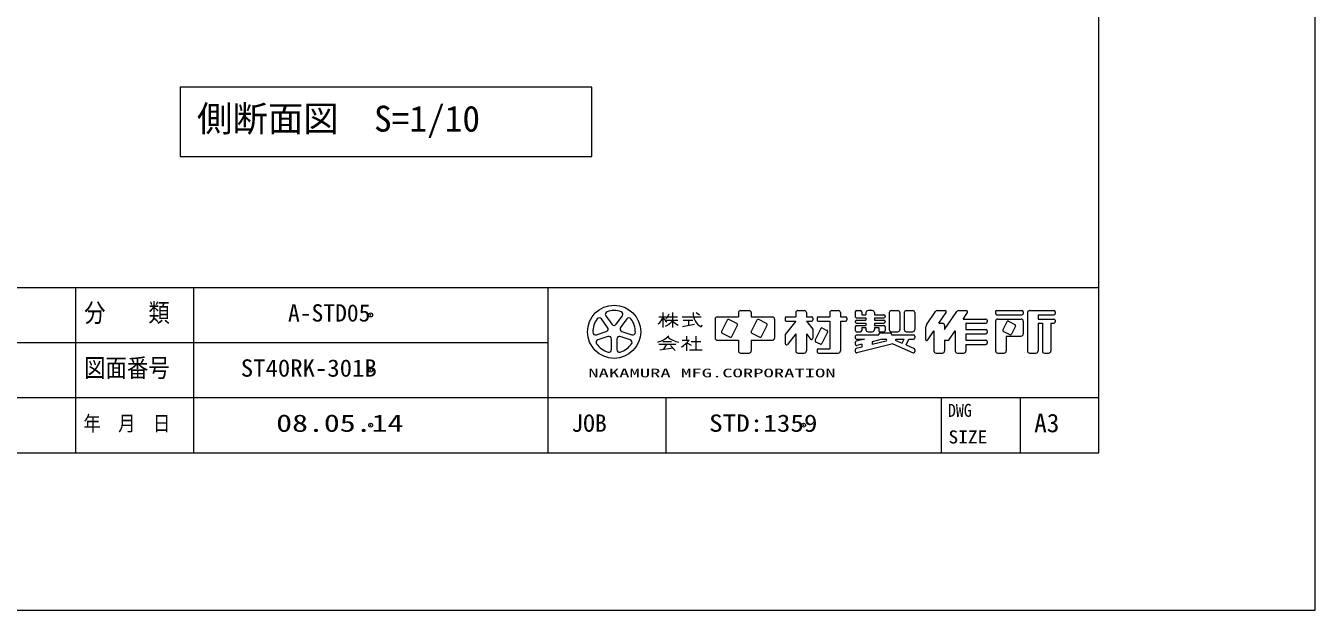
# Model space of a CAD drawing. Units: millimetres on the paper, scale 1:10. Extents: x 0 to 420, y 0 to 297.
# Drawn here: x 256.2 to 420, y 0 to 74.2 of the extents above; entities that cross this region are included whole.
import ezdxf
from ezdxf.enums import TextEntityAlignment as Align

# ---------------------------------------------------------------- set-up
doc = ezdxf.new("R2010")
doc.units = ezdxf.units.MM
doc.header["$PDMODE"] = 32
doc.header["$PDSIZE"] = 0.5
doc.layers.add('DEFPOINTS_2', color=7, linetype='Continuous', lineweight=13)
doc.layers.add('LY_2', color=7, linetype='Continuous', lineweight=18)
doc.styles.add('ＭＳ ゴシック', font='')
doc.styles.get('ＭＳ ゴシック').set_extended_font_data('MS Gothic')

msp = doc.modelspace()

# ---------------------------------------------------------------- linework, layer by layer
at = {"layer": 'DEFPOINTS_2'}
for p, q in [((420, 0), (420, 297)), ((0, 0), (420, 0))]:
    msp.add_line(p, q, dxfattribs=at)
at = {"layer": 'LY_2', "lineweight": 13}
for p, q in [((392.5, 20), (392.5, 277)), ((27.5, 41), (392.5, 41)), ((262.5, 41), (262.5, 20)), ((322.5, 41), (322.5, 20)), ((337.139, 37.793), (337.139, 35.903)), ((338.354, 37.793), (338.354, 35.903)), ((341.781, 37.467), (341.34, 37.761)), ((336.599, 37.253), (337.544, 37.253)), ((337.585, 36.848), (339.029, 36.848)), ((337.731, 37.253), (338.975, 37.253)), ((339.569, 37.253), (341.999, 37.253)), ((339.611, 36.02), (341.147, 36.327)), ((339.704, 36.848), (340.919, 36.848)), ((340.379, 36.848), (340.379, 36.173)), ((340.109, 34.823), (340.109, 34.283)), ((341.324, 34.823), (341.324, 33.068)), ((210, 34), (322.5, 34)), ((336.599, 33.784), (338.759, 33.784)), ((336.735, 33.067), (338.387, 33.304)), ((337.139, 34.148), (338.219, 34.148)), ((337.601, 33.784), (337.211, 33.136)), ((338.084, 33.607), (338.69, 33.001)), ((339.569, 34.283), (340.449, 34.283)), ((340.109, 33.91), (340.109, 32.933)), ((340.16, 33.96), (340.704, 33.646)), ((340.514, 33.068), (342.134, 33.068)), ((340.717, 34.148), (341.932, 34.148)), ((155, 27), (392.5, 27)), ((337.5, 27), (337.5, 20)), ((372.5, 27), (372.5, 20)), ((27.5, 20), (392.5, 20))]:
    msp.add_line(p, q, dxfattribs=at)
at = {"layer": 'LY_2'}
for p, q in [((275.797, 66.439), (275.797, 57.639)), ((328.097, 66.439), (275.797, 66.439)), ((328.097, 57.639), (328.097, 66.439)), ((275.797, 57.639), (328.097, 57.639)), ((277.5, 41), (277.5, 20)), ((346.724, 37.793), (346.724, 37.253)), ((346.994, 38.063), (348.074, 38.063)), ((348.344, 37.793), (348.344, 37.253)), ((354.014, 37.793), (354.014, 37.253)), ((354.284, 38.063), (355.094, 38.063)), ((355.364, 37.793), (355.364, 37.253)), ((358.334, 37.793), (358.334, 37.253)), ((358.604, 38.063), (359.414, 38.063)), ((359.684, 37.793), (359.684, 37.253)), ((361.574, 37.901), (361.574, 37.28)), ((361.736, 38.063), (362.222, 38.063)), ((362.384, 37.901), (362.384, 37.523)), ((362.924, 37.793), (362.924, 37.523)), ((363.734, 38.063), (363.194, 38.063)), ((364.004, 37.793), (364.004, 37.523)), ((365.894, 37.793), (365.894, 35.633)), ((366.164, 38.063), (366.974, 38.063)), ((367.244, 37.793), (367.244, 35.633)), ((367.784, 37.793), (367.784, 35.633)), ((368.054, 38.063), (368.864, 38.063)), ((369.134, 37.793), (369.134, 35.633)), ((370.62, 36.242), (371.754, 37.943)), ((371.979, 38.063), (372.971, 38.063)), ((372.194, 36.443), (373.106, 37.811)), ((372.914, 35.633), (374.454, 37.943)), ((374.679, 38.063), (375.671, 38.063)), ((375.254, 36.983), (375.806, 37.811)), ((379.394, 37.901), (379.394, 37.685)), ((379.556, 38.063), (382.742, 38.063)), ((382.904, 37.901), (382.904, 37.685)), ((383.444, 37.793), (383.444, 32.933)), ((383.714, 38.063), (386.792, 38.063)), ((386.954, 37.901), (386.954, 37.685)), ((330.11, 35.917), (329.325, 36.997)), ((329.871, 37.393), (330.656, 36.313)), ((331.202, 36.313), (331.987, 37.393)), ((332.533, 36.997), (331.748, 35.917)), ((343.754, 36.983), (343.754, 34.553)), ((344.024, 37.253), (346.724, 37.253)), ((345.302, 36.838), (344.582, 35.4)), ((346.525, 36.408), (345.519, 36.911)), ((345.878, 34.752), (346.598, 36.19)), ((348.344, 37.253), (351.044, 37.253)), ((349.082, 36.838), (348.362, 35.4)), ((350.305, 36.408), (349.299, 36.911)), ((349.658, 34.752), (350.378, 36.19)), ((351.314, 36.983), (351.314, 34.553)), ((352.664, 37.091), (352.664, 36.875)), ((354.014, 36.713), (352.664, 35.026)), ((352.826, 37.253), (354.014, 37.253)), ((352.826, 36.713), (354.014, 36.713)), ((355.364, 37.253), (356.012, 37.253)), ((355.364, 36.713), (356.174, 35.701)), ((355.364, 36.713), (356.012, 36.713)), ((356.174, 37.091), (356.174, 36.875)), ((356.714, 37.091), (356.714, 36.875)), ((356.876, 37.253), (358.334, 37.253)), ((356.876, 36.713), (358.334, 36.713)), ((358.334, 36.713), (358.334, 33.203)), ((359.684, 37.253), (360.332, 37.253)), ((359.684, 36.713), (359.684, 32.933)), ((359.684, 36.713), (360.332, 36.713)), ((360.494, 37.091), (360.494, 36.875)), ((361.574, 36.686), (361.574, 36.605)), ((361.736, 37.118), (362.924, 37.118)), ((361.736, 36.848), (362.924, 36.848)), ((361.736, 36.443), (362.924, 36.443)), ((361.736, 36.173), (362.924, 36.173)), ((362.384, 37.523), (362.924, 37.523)), ((362.924, 37.118), (362.924, 36.848)), ((362.924, 36.443), (362.924, 36.173)), ((364.004, 37.523), (365.192, 37.523)), ((364.004, 37.118), (365.192, 37.118)), ((364.004, 37.118), (364.004, 36.848)), ((364.004, 36.848), (365.192, 36.848)), ((364.004, 36.443), (365.192, 36.443)), ((364.004, 36.443), (364.004, 36.173)), ((364.004, 36.173), (365.192, 36.173)), ((365.354, 37.361), (365.354, 37.28)), ((365.354, 36.686), (365.354, 36.605)), ((372.194, 36.443), (372.644, 36.443)), ((372.914, 36.173), (372.914, 35.633)), ((375.254, 36.983), (378.152, 36.983)), ((375.614, 36.443), (378.152, 36.443)), ((375.614, 36.443), (375.614, 35.633)), ((378.314, 36.821), (378.314, 36.605)), ((379.394, 36.713), (379.394, 32.933)), ((379.556, 37.523), (382.742, 37.523)), ((379.664, 36.983), (382.634, 36.983)), ((380.834, 36.622), (380.33, 35.616)), ((381.051, 36.695), (381.841, 36.3)), ((381.914, 36.082), (381.41, 35.076)), ((382.904, 36.713), (382.904, 35.093)), ((384.794, 37.523), (384.794, 36.983)), ((384.794, 37.523), (386.792, 37.523)), ((384.794, 36.983), (386.792, 36.983)), ((384.794, 36.443), (385.334, 36.443)), ((384.794, 36.443), (384.794, 32.933)), ((385.334, 36.443), (385.334, 32.933)), ((386.414, 36.443), (386.792, 36.443)), ((386.414, 36.443), (386.414, 32.933)), ((386.954, 36.821), (386.954, 36.605)), ((328.672, 34.985), (329.941, 35.397)), ((330.15, 34.755), (328.88, 34.343)), ((330.592, 33.099), (330.592, 34.434)), ((331.267, 34.434), (331.267, 33.099)), ((332.978, 34.343), (331.708, 34.755)), ((331.917, 35.397), (333.187, 34.985)), ((344.655, 35.183), (345.661, 34.68)), ((348.435, 35.183), (349.441, 34.68)), ((352.664, 35.026), (352.664, 33.868)), ((354.014, 35.093), (352.953, 33.766)), ((354.014, 35.093), (354.014, 32.933)), ((355.364, 35.093), (355.886, 34.441)), ((355.364, 35.093), (355.364, 32.933)), ((356.174, 35.701), (356.174, 34.543)), ((357.182, 35.758), (356.462, 34.32)), ((358.046, 35.326), (357.326, 33.888)), ((357.399, 35.831), (357.973, 35.544)), ((361.574, 36.011), (361.574, 35.525)), ((361.574, 34.796), (361.574, 34.58)), ((362.76, 34.418), (361.697, 34.152)), ((361.736, 35.363), (362.222, 35.363)), ((361.736, 34.958), (364.544, 34.958)), ((361.736, 34.418), (362.76, 34.418)), ((362.384, 35.903), (362.924, 35.903)), ((362.384, 35.903), (362.384, 35.525)), ((362.924, 35.903), (362.924, 35.633)), ((363.194, 35.363), (363.734, 35.363)), ((364.987, 34.418), (363.734, 34.105)), ((364.004, 35.903), (364.004, 35.633)), ((364.004, 35.903), (364.544, 35.903)), ((364.544, 35.903), (364.544, 35.525)), ((364.544, 35.066), (364.544, 34.958)), ((364.706, 35.363), (365.192, 35.363)), ((364.706, 35.228), (366.002, 35.228)), ((364.987, 34.418), (365.447, 34.418)), ((365.354, 36.011), (365.354, 35.525)), ((366.164, 35.363), (366.974, 35.363)), ((366.164, 35.066), (366.164, 34.958)), ((366.164, 34.958), (368.972, 34.958)), ((366.762, 34.418), (367.788, 34.418)), ((367.532, 33.906), (367.788, 34.418)), ((368.026, 33.687), (368.392, 34.418)), ((368.054, 35.363), (368.864, 35.363)), ((368.392, 34.418), (368.972, 34.418)), ((369.134, 34.796), (369.134, 34.58)), ((370.484, 35.793), (370.484, 34.413)), ((370.781, 34.323), (371.564, 35.498)), ((371.564, 35.498), (371.564, 32.933)), ((373.534, 34.404), (374.264, 35.498)), ((374.264, 35.498), (374.264, 32.933)), ((375.614, 35.633), (378.152, 35.633)), ((375.614, 35.093), (375.614, 34.283)), ((375.614, 35.093), (378.152, 35.093)), ((378.314, 35.471), (378.314, 35.255)), ((380.403, 35.399), (381.193, 35.004)), ((380.744, 34.823), (380.744, 32.933)), ((380.744, 34.823), (382.634, 34.823)), ((344.024, 34.283), (346.724, 34.283)), ((346.724, 34.283), (346.724, 32.933)), ((348.344, 34.283), (351.044, 34.283)), ((348.344, 34.283), (348.344, 32.933)), ((356.535, 34.103), (357.109, 33.816)), ((356.714, 33.041), (356.714, 32.825)), ((356.876, 33.203), (358.334, 33.203)), ((361.574, 33.995), (361.574, 33.773)), ((361.574, 33.077), (361.574, 32.854)), ((362.384, 33.406), (361.697, 33.234)), ((366.35, 33.841), (361.775, 32.697)), ((362.384, 33.768), (361.775, 33.615)), ((362.384, 33.768), (362.384, 33.406)), ((365.477, 34.179), (363.734, 33.743)), ((363.734, 34.105), (363.734, 33.743)), ((366.35, 33.841), (368.906, 32.705)), ((366.729, 34.263), (367.532, 33.906)), ((368.026, 33.687), (369.038, 33.237)), ((369.134, 33.089), (369.134, 32.853)), ((372.914, 34.283), (373.31, 34.283)), ((372.914, 34.283), (372.914, 32.933)), ((375.614, 34.283), (378.152, 34.283)), ((375.614, 33.743), (375.614, 32.933)), ((375.614, 33.743), (378.152, 33.743)), ((378.314, 34.121), (378.314, 33.905)), ((346.994, 32.663), (348.074, 32.663)), ((354.284, 32.663), (355.094, 32.663)), ((356.876, 32.663), (359.414, 32.663)), ((371.834, 32.663), (372.644, 32.663)), ((374.534, 32.663), (375.344, 32.663)), ((379.664, 32.663), (380.474, 32.663)), ((383.714, 32.663), (384.524, 32.663)), ((385.604, 32.663), (386.144, 32.663)), ((382.5, 27), (382.5, 20))]:
    msp.add_line(p, q, dxfattribs=at)
msp.add_circle((330.929, 35.363), 3.375, dxfattribs=at)
for centre, radius, start, end in [((330.144, 37.592), 0.338, 109.39847, 215.99997), ((330.929, 35.363), 2.7, 70.60155, 109.39847), ((331.714, 37.592), 0.338, 324, 70.60155), ((346.994, 37.793), 0.27, 89.99998, 179.99996), ((348.074, 37.793), 0.27, 0, 89.99998), ((354.284, 37.793), 0.27, 89.99998, 179.99996), ((355.094, 37.793), 0.27, 0, 89.99998), ((358.604, 37.793), 0.27, 89.99998, 179.99996), ((359.414, 37.793), 0.27, 0, 89.99998), ((361.736, 37.901), 0.162, 89.99998, 179.99996), ((362.222, 37.901), 0.162, 0, 89.99998), ((363.194, 37.793), 0.27, 89.99998, 179.99996), ((363.734, 37.793), 0.27, 0, 89.99998), ((366.164, 37.793), 0.27, 89.99998, 179.99996), ((366.974, 37.793), 0.27, 0, 89.99998), ((368.054, 37.793), 0.27, 89.99998, 179.99996), ((368.864, 37.793), 0.27, 0, 89.99998), ((371.979, 37.793), 0.27, 89.99998, 146.30984), ((372.971, 37.901), 0.162, 326.31015, 89.99998), ((374.679, 37.793), 0.27, 89.99998, 146.3098), ((375.671, 37.901), 0.162, 326.31003, 89.99998), ((379.556, 37.901), 0.162, 89.99998, 179.99996), ((379.556, 37.685), 0.162, 179.99998, 270.00002), ((382.742, 37.901), 0.162, 0, 89.99998), ((382.742, 37.685), 0.162, 270.00002, 0), ((383.714, 37.793), 0.27, 89.99998, 179.99996), ((386.792, 37.901), 0.162, 0, 89.99998), ((386.792, 37.685), 0.162, 270.00002, 0), ((330.929, 35.363), 2.7, 142.60154, 181.39846), ((329.052, 36.798), 0.338, 35.99999, 142.60154), ((330.929, 36.512), 0.338, 215.99998, 324), ((332.806, 36.798), 0.338, 37.39846, 143.99995), ((330.929, 35.363), 2.7, 358.60155, 37.39847), ((344.024, 36.983), 0.27, 89.99998, 179.99996), ((345.446, 36.766), 0.162, 63.43492, 153.43499), ((346.453, 36.263), 0.162, 333.4349, 63.43487), ((349.226, 36.766), 0.162, 63.43492, 153.43499), ((350.233, 36.263), 0.162, 333.4349, 63.43487), ((351.044, 36.983), 0.27, 0, 89.99998), ((352.826, 37.091), 0.162, 89.99998, 179.99996), ((352.826, 36.875), 0.162, 179.99998, 270.00002), ((356.012, 37.091), 0.162, 0, 89.99998), ((356.012, 36.875), 0.162, 270.00002, 0), ((356.876, 37.091), 0.162, 89.99998, 179.99996), ((356.876, 36.875), 0.162, 179.99998, 270.00002), ((360.332, 37.091), 0.162, 0, 89.99998), ((360.332, 36.875), 0.162, 270.00002, 0), ((361.736, 37.28), 0.162, 179.99998, 270.00002), ((361.736, 36.686), 0.162, 89.99998, 179.99996), ((361.736, 36.605), 0.162, 179.99998, 270.00002), ((361.736, 36.011), 0.162, 89.99998, 179.99996), ((365.192, 37.361), 0.162, 0, 89.99998), ((365.192, 37.28), 0.162, 270.00002, 0), ((365.192, 36.686), 0.162, 0, 89.99998), ((365.192, 36.605), 0.162, 270.00002, 0), ((365.192, 36.011), 0.162, 0, 89.99998), ((371.294, 35.793), 0.81, 146.30999, 179.99996), ((372.644, 36.173), 0.27, 0, 89.99998), ((378.152, 36.821), 0.162, 0, 89.99998), ((378.152, 36.605), 0.162, 270.00002, 0), ((379.664, 36.713), 0.27, 89.99998, 179.99996), ((380.978, 36.55), 0.162, 63.43447, 153.43474), ((381.769, 36.155), 0.162, 333.43484, 63.43447), ((382.634, 36.713), 0.27, 0, 89.99998), ((386.792, 36.821), 0.162, 0, 89.99998), ((386.792, 36.605), 0.162, 270.00002, 0), ((328.567, 35.306), 0.338, 181.39848, 287.99997), ((329.837, 35.718), 0.338, 287.99998, 35.99999), ((330.254, 34.434), 0.338, 359.99997, 107.99999), ((331.604, 34.434), 0.338, 71.99997, 179.99999), ((332.021, 35.718), 0.338, 143.99996, 251.99999), ((333.291, 35.306), 0.338, 252.00001, 358.60156), ((344.024, 34.553), 0.27, 179.99998, 270.00002), ((344.727, 35.328), 0.162, 153.43495, 243.43485), ((345.734, 34.825), 0.162, 243.43498, 333.43496), ((348.507, 35.328), 0.162, 153.43495, 243.43485), ((349.514, 34.825), 0.162, 243.43498, 333.43496), ((351.044, 34.553), 0.27, 270.00002, 0), ((356.012, 34.543), 0.162, 218.65962, 0), ((357.326, 35.686), 0.162, 63.43487, 153.43498), ((357.901, 35.399), 0.162, 333.43492, 63.43493), ((361.736, 35.525), 0.162, 179.99998, 270.00002), ((361.736, 34.796), 0.162, 89.99998, 179.99996), ((361.736, 34.58), 0.162, 179.99998, 270.00002), ((362.222, 35.525), 0.162, 270.00002, 0), ((363.194, 35.633), 0.27, 179.99998, 270.00002), ((363.734, 35.633), 0.27, 270.00002, 0), ((364.706, 35.525), 0.162, 179.99998, 270.00002), ((364.706, 35.066), 0.162, 89.99998, 179.99996), ((365.192, 35.525), 0.162, 270.00002, 0), ((365.447, 34.297), 0.121, 284.0365, 89.99998), ((366.164, 35.633), 0.27, 179.99998, 270.00002), ((366.002, 35.066), 0.162, 0, 89.99998), ((366.762, 34.337), 0.081, 89.99998, 246.03817), ((366.974, 35.633), 0.27, 270.00002, 0), ((368.054, 35.633), 0.27, 179.99998, 270.00002), ((368.864, 35.633), 0.27, 270.00002, 0), ((368.972, 34.796), 0.162, 0, 89.99998), ((368.972, 34.58), 0.162, 270.00002, 0), ((370.646, 34.413), 0.162, 179.99998, 326.30997), ((373.31, 34.553), 0.27, 270.00002, 326.31002), ((378.152, 35.471), 0.162, 0, 89.99998), ((378.152, 35.255), 0.162, 270.00002, 0), ((380.475, 35.544), 0.162, 153.43517, 243.43529), ((381.266, 35.149), 0.162, 243.43534, 333.43491), ((382.634, 35.093), 0.27, 270.00002, 0), ((328.984, 34.022), 0.338, 107.99999, 214.60154), ((330.929, 35.363), 2.7, 214.60156, 253.39848), ((330.254, 33.099), 0.338, 253.39847, 359.99997), ((331.604, 33.099), 0.338, 179.99999, 286.60154), ((330.929, 35.363), 2.7, 286.60155, 325.39847), ((332.874, 34.022), 0.338, 325.39847, 71.99996), ((346.994, 32.933), 0.27, 179.99998, 270.00002), ((348.074, 32.933), 0.27, 270.00002, 0), ((352.826, 33.868), 0.162, 179.99998, 321.34037), ((354.284, 32.933), 0.27, 179.99998, 270.00002), ((355.094, 32.933), 0.27, 270.00002, 0), ((356.607, 34.248), 0.162, 153.43487, 243.4348), ((356.876, 33.041), 0.162, 89.99998, 179.99996), ((356.876, 32.825), 0.162, 179.99998, 270.00002), ((357.182, 33.961), 0.162, 243.43487, 333.43498), ((359.414, 32.933), 0.27, 270.00002, 0), ((361.736, 33.995), 0.162, 104.03614, 179.99996), ((361.736, 33.773), 0.162, 179.99998, 284.03612), ((361.736, 33.077), 0.162, 104.03614, 179.99996), ((361.736, 32.854), 0.162, 179.99998, 284.03612), ((368.972, 32.853), 0.162, 246.03699, 0), ((368.972, 33.089), 0.162, 0, 66.03701), ((371.834, 32.933), 0.27, 179.99998, 270.00002), ((372.644, 32.933), 0.27, 270.00002, 0), ((374.534, 32.933), 0.27, 179.99998, 270.00002), ((375.344, 32.933), 0.27, 270.00002, 0), ((378.152, 34.121), 0.162, 0, 89.99998), ((378.152, 33.905), 0.162, 270.00002, 0), ((379.664, 32.933), 0.27, 179.99998, 270.00002), ((380.474, 32.933), 0.27, 270.00002, 0), ((383.714, 32.933), 0.27, 179.99998, 270.00002), ((384.524, 32.933), 0.27, 270.00002, 0), ((385.604, 32.933), 0.27, 179.99998, 270.00002), ((386.144, 32.933), 0.27, 270.00002, 0)]:
    msp.add_arc(centre, radius, start, end, dxfattribs=at)
at = {"layer": 'LY_2', "lineweight": 13}
for centre, radius, start, end in [((342.937, 37.694), 1.953, 177.09472, 240.51891), ((335.034, 38.084), 2.285, 311.36185, 337.13638), ((339.117, 38.427), 2.345, 212.50346, 230.00631), ((336.126, 38.818), 3.034, 295.86917, 317.23867), ((336.498, 38.047), 1.467, 313.72108, 343.54317), ((340.582, 38.818), 3.034, 222.76131, 240.10806), ((340.96, 36.805), 1.299, 321.42112, 334.8249), ((335.602, 37.257), 3.32, 285.11261, 313.40619), ((339.73, 37.194), 3.192, 231.17281, 259.75506), ((336.84, 37.226), 4.657, 304.87257, 320.80411)]:
    msp.add_arc(centre, radius, start, end, dxfattribs=at)
at = {"layer": 'LY_2'}
for p in [(300, 37.5), (300, 30.5), (300, 23.5), (355, 23.5)]:
    msp.add_point(p, dxfattribs=at)

# ---------------------------------------------------------------- texts
at = {"layer": 'LY_2', "style": 'ＭＳ ゴシック'}
for s, height, p in [('側断面図\u3000S=1/10', 3.299, (277.936, 59.789)), ('A-STD05', 2.199, (289.5, 36)), ('JOB', 2.199, (325.5, 22)), ('A3', 2.346, (384.3, 21.9))]:
    msp.add_text(s, height=height, dxfattribs=at).set_placement(p, align=Align.BOTTOM_LEFT)
for s, height, width, p in [('分\u3000\u3000類', 2.346, 0.85, (263.6, 35.9)), ('図面番号', 2.346, 0.85, (263.6, 28.9)), ('ST40RK-301B', 2.199, 1.05, (283.5, 29)), ('NAKAMURA MFG.CORPORATION', 1.1, 1.75, (327.645, 29.25)), ('DWG', 1.65, 0.9, (373.337, 24.062)), ('年\u3000月\u3000日', 1.906, 0.85, (263.5, 22.2)), ('08.05.14', 2.199, 1.35, (288, 22)), ('STD:1359', 2.199, 1.15, (343, 22)), ('SIZE', 1.65, 1.1, (373.409, 20.688))]:
    msp.add_text(s, height=height, dxfattribs=dict(at, width=width)).set_placement(p, align=Align.BOTTOM_LEFT)

doc.saveas('drawing.dxf')
